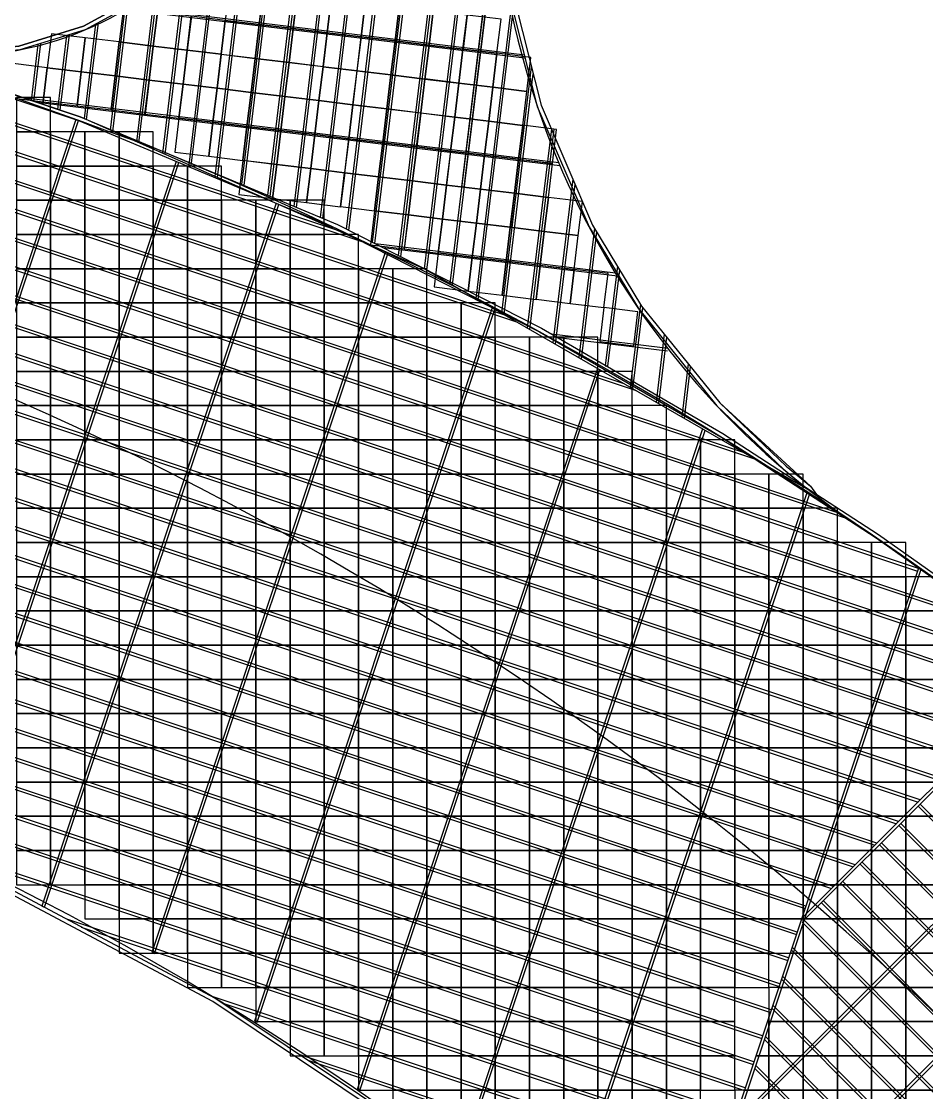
# Model space of a CAD drawing. Extents: x -31693 to 409283, y -98233 to 151957.
# Drawn here: x 110118 to 123349, y 96178 to 111829 of the extents above; entities that cross this region are included whole.
import ezdxf

# ---------------------------------------------------------------- set-up
doc = ezdxf.new("R2010")
doc.units = 0
doc.header["$LTSCALE"] = 1000
doc.header["$MEASUREMENT"] = 0
for name, color, linetype in [('500浮箱', 162, 'Continuous'), ('A-G-VISIBLE', 9, 'Continuous'), ('主龙骨', 4, 'Continuous'), ('边梁（14a槽钢', 3, 'Continuous'), ('龙骨', 10, 'Continuous')]:
    doc.layers.add(name, color=color, linetype=linetype)

# ---------------------------------------------------------------- blocks, each defined once
blk = doc.blocks.new('dasd')
at = {"layer": 'A-G-VISIBLE', "linetype": 'Continuous'}
for centre, radius, start, end in [((-132837.189, 42011.825), 160.06, 69.75334, 87.66536), ((-132764.885, 42166.47), 12, 173.0911, 236.0253), ((-132784.804, 42168.351), 5, 251.4958, 353.0911), ((-132803.822, 42108.688), 57.677, 29.84645, 67.5516), ((-132803.304, 42112.783), 43.061, 27.6831, 69.1971)]:
    blk.add_arc(centre, radius, start, end, dxfattribs=at)
blk = doc.blocks.new('adasd')
at = {"layer": '500浮箱'}
blk.add_lwpolyline([(110598, 114789), (111098, 114789), (111098, 115289), (110598, 115289)], close=True, dxfattribs=at)

msp = doc.modelspace()

# ---------------------------------------------------------------- linework, layer by layer
at = {"layer": '500浮箱', "elevation": 2850}
for points in [[(110045, 110216), (110545, 110216), (110545, 110716), (110045, 110716)], [(110045, 109716), (110545, 109716), (110545, 110216), (110045, 110216)], [(110545, 109716), (111045, 109716), (111045, 110216), (110545, 110216)], [(111045, 109716), (111545, 109716), (111545, 110216), (111045, 110216)], [(111545, 109716), (112045, 109716), (112045, 110216), (111545, 110216)], [(110045, 109216), (110545, 109216), (110545, 109716), (110045, 109716)], [(110545, 109216), (111045, 109216), (111045, 109716), (110545, 109716)], [(111045, 109216), (111545, 109216), (111545, 109716), (111045, 109716)], [(111545, 109216), (112045, 109216), (112045, 109716), (111545, 109716)], [(112045, 109216), (112545, 109216), (112545, 109716), (112045, 109716)], [(112545, 109216), (113045, 109216), (113045, 109716), (112545, 109716)], [(110045, 108716), (110545, 108716), (110545, 109216), (110045, 109216)], [(110545, 108716), (111045, 108716), (111045, 109216), (110545, 109216)], [(111045, 108716), (111545, 108716), (111545, 109216), (111045, 109216)], [(111545, 108716), (112045, 108716), (112045, 109216), (111545, 109216)], [(112045, 108716), (112545, 108716), (112545, 109216), (112045, 109216)], [(112545, 108716), (113045, 108716), (113045, 109216), (112545, 109216)], [(113045, 108716), (113545, 108716), (113545, 109216), (113045, 109216)], [(113545, 108716), (114045, 108716), (114045, 109216), (113545, 109216)], [(114045, 108716), (114545, 108716), (114545, 109216), (114045, 109216)], [(110045, 108216), (110545, 108216), (110545, 108716), (110045, 108716)], [(110545, 108216), (111045, 108216), (111045, 108716), (110545, 108716)], [(111045, 108216), (111545, 108216), (111545, 108716), (111045, 108716)], [(111545, 108216), (112045, 108216), (112045, 108716), (111545, 108716)], [(112045, 108216), (112545, 108216), (112545, 108716), (112045, 108716)], [(112545, 108216), (113045, 108216), (113045, 108716), (112545, 108716)], [(113045, 108216), (113545, 108216), (113545, 108716), (113045, 108716)], [(113545, 108216), (114045, 108216), (114045, 108716), (113545, 108716)], [(114045, 108216), (114545, 108216), (114545, 108716), (114045, 108716)], [(114545, 108216), (115045, 108216), (115045, 108716), (114545, 108716)], [(110045, 107716), (110545, 107716), (110545, 108216), (110045, 108216)], [(110545, 107716), (111045, 107716), (111045, 108216), (110545, 108216)], [(111045, 107716), (111545, 107716), (111545, 108216), (111045, 108216)], [(111545, 107716), (112045, 107716), (112045, 108216), (111545, 108216)], [(112045, 107716), (112545, 107716), (112545, 108216), (112045, 108216)], [(112545, 107716), (113045, 107716), (113045, 108216), (112545, 108216)], [(113045, 107716), (113545, 107716), (113545, 108216), (113045, 108216)], [(113545, 107716), (114045, 107716), (114045, 108216), (113545, 108216)], [(114045, 107716), (114545, 107716), (114545, 108216), (114045, 108216)], [(114545, 107716), (115045, 107716), (115045, 108216), (114545, 108216)], [(115045, 107716), (115545, 107716), (115545, 108216), (115045, 108216)], [(115545, 107716), (116045, 107716), (116045, 108216), (115545, 108216)], [(110045, 107216), (110545, 107216), (110545, 107716), (110045, 107716)], [(110545, 107216), (111045, 107216), (111045, 107716), (110545, 107716)], [(111045, 107216), (111545, 107216), (111545, 107716), (111045, 107716)], [(111545, 107216), (112045, 107216), (112045, 107716), (111545, 107716)], [(112045, 107216), (112545, 107216), (112545, 107716), (112045, 107716)], [(112545, 107216), (113045, 107216), (113045, 107716), (112545, 107716)], [(113045, 107216), (113545, 107216), (113545, 107716), (113045, 107716)], [(113545, 107216), (114045, 107216), (114045, 107716), (113545, 107716)], [(114045, 107216), (114545, 107216), (114545, 107716), (114045, 107716)], [(114545, 107216), (115045, 107216), (115045, 107716), (114545, 107716)], [(115045, 107216), (115545, 107216), (115545, 107716), (115045, 107716)], [(115545, 107216), (116045, 107216), (116045, 107716), (115545, 107716)], [(116045, 107216), (116545, 107216), (116545, 107716), (116045, 107716)], [(116545, 107216), (117045, 107216), (117045, 107716), (116545, 107716)], [(110045, 106716), (110545, 106716), (110545, 107216), (110045, 107216)], [(110545, 106716), (111045, 106716), (111045, 107216), (110545, 107216)], [(111045, 106716), (111545, 106716), (111545, 107216), (111045, 107216)], [(111545, 106716), (112045, 106716), (112045, 107216), (111545, 107216)], [(112045, 106716), (112545, 106716), (112545, 107216), (112045, 107216)], [(112545, 106716), (113045, 106716), (113045, 107216), (112545, 107216)], [(113045, 106716), (113545, 106716), (113545, 107216), (113045, 107216)], [(113545, 106716), (114045, 106716), (114045, 107216), (113545, 107216)], [(114045, 106716), (114545, 106716), (114545, 107216), (114045, 107216)], [(114545, 106716), (115045, 106716), (115045, 107216), (114545, 107216)], [(115045, 106716), (115545, 106716), (115545, 107216), (115045, 107216)], [(115545, 106716), (116045, 106716), (116045, 107216), (115545, 107216)], [(116045, 106716), (116545, 106716), (116545, 107216), (116045, 107216)], [(116545, 106716), (117045, 106716), (117045, 107216), (116545, 107216)], [(117045, 106716), (117545, 106716), (117545, 107216), (117045, 107216)], [(117545, 106716), (118045, 106716), (118045, 107216), (117545, 107216)], [(118045, 106716), (118545, 106716), (118545, 107216), (118045, 107216)], [(110045, 106216), (110545, 106216), (110545, 106716), (110045, 106716)], [(110545, 106216), (111045, 106216), (111045, 106716), (110545, 106716)], [(111045, 106216), (111545, 106216), (111545, 106716), (111045, 106716)], [(111545, 106216), (112045, 106216), (112045, 106716), (111545, 106716)], [(112045, 106216), (112545, 106216), (112545, 106716), (112045, 106716)], [(112545, 106216), (113045, 106216), (113045, 106716), (112545, 106716)], [(113045, 106216), (113545, 106216), (113545, 106716), (113045, 106716)], [(113545, 106216), (114045, 106216), (114045, 106716), (113545, 106716)], [(114045, 106216), (114545, 106216), (114545, 106716), (114045, 106716)], [(114545, 106216), (115045, 106216), (115045, 106716), (114545, 106716)], [(115045, 106216), (115545, 106216), (115545, 106716), (115045, 106716)], [(115545, 106216), (116045, 106216), (116045, 106716), (115545, 106716)], [(116045, 106216), (116545, 106216), (116545, 106716), (116045, 106716)], [(116545, 106216), (117045, 106216), (117045, 106716), (116545, 106716)], [(117045, 106216), (117545, 106216), (117545, 106716), (117045, 106716)], [(117545, 106216), (118045, 106216), (118045, 106716), (117545, 106716)], [(118045, 106216), (118545, 106216), (118545, 106716), (118045, 106716)], [(118545, 106216), (119045, 106216), (119045, 106716), (118545, 106716)], [(110045, 105716), (110545, 105716), (110545, 106216), (110045, 106216)], [(110545, 105716), (111045, 105716), (111045, 106216), (110545, 106216)], [(111045, 105716), (111545, 105716), (111545, 106216), (111045, 106216)], [(111545, 105716), (112045, 105716), (112045, 106216), (111545, 106216)], [(112045, 105716), (112545, 105716), (112545, 106216), (112045, 106216)], [(112545, 105716), (113045, 105716), (113045, 106216), (112545, 106216)], [(113045, 105716), (113545, 105716), (113545, 106216), (113045, 106216)], [(113545, 105716), (114045, 105716), (114045, 106216), (113545, 106216)], [(114045, 105716), (114545, 105716), (114545, 106216), (114045, 106216)], [(114545, 105716), (115045, 105716), (115045, 106216), (114545, 106216)], [(115045, 105716), (115545, 105716), (115545, 106216), (115045, 106216)], [(115545, 105716), (116045, 105716), (116045, 106216), (115545, 106216)], [(116045, 105716), (116545, 105716), (116545, 106216), (116045, 106216)], [(116545, 105716), (117045, 105716), (117045, 106216), (116545, 106216)], [(117045, 105716), (117545, 105716), (117545, 106216), (117045, 106216)], [(117545, 105716), (118045, 105716), (118045, 106216), (117545, 106216)], [(118045, 105716), (118545, 105716), (118545, 106216), (118045, 106216)], [(118545, 105716), (119045, 105716), (119045, 106216), (118545, 106216)], [(119045, 105716), (119545, 105716), (119545, 106216), (119045, 106216)], [(110045, 105216), (110545, 105216), (110545, 105716), (110045, 105716)], [(110545, 105216), (111045, 105216), (111045, 105716), (110545, 105716)], [(111045, 105216), (111545, 105216), (111545, 105716), (111045, 105716)], [(111545, 105216), (112045, 105216), (112045, 105716), (111545, 105716)], [(112045, 105216), (112545, 105216), (112545, 105716), (112045, 105716)], [(112545, 105216), (113045, 105216), (113045, 105716), (112545, 105716)], [(113045, 105216), (113545, 105216), (113545, 105716), (113045, 105716)], [(113545, 105216), (114045, 105216), (114045, 105716), (113545, 105716)], [(114045, 105216), (114545, 105216), (114545, 105716), (114045, 105716)], [(114545, 105216), (115045, 105216), (115045, 105716), (114545, 105716)], [(115045, 105216), (115545, 105216), (115545, 105716), (115045, 105716)], [(115545, 105216), (116045, 105216), (116045, 105716), (115545, 105716)], [(116045, 105216), (116545, 105216), (116545, 105716), (116045, 105716)], [(116545, 105216), (117045, 105216), (117045, 105716), (116545, 105716)], [(117045, 105216), (117545, 105216), (117545, 105716), (117045, 105716)], [(117545, 105216), (118045, 105216), (118045, 105716), (117545, 105716)], [(118045, 105216), (118545, 105216), (118545, 105716), (118045, 105716)], [(118545, 105216), (119045, 105216), (119045, 105716), (118545, 105716)], [(119045, 105216), (119545, 105216), (119545, 105716), (119045, 105716)], [(119545, 105216), (120045, 105216), (120045, 105716), (119545, 105716)], [(120045, 105216), (120545, 105216), (120545, 105716), (120045, 105716)], [(110045, 104716), (110545, 104716), (110545, 105216), (110045, 105216)], [(110545, 104716), (111045, 104716), (111045, 105216), (110545, 105216)], [(111045, 104716), (111545, 104716), (111545, 105216), (111045, 105216)], [(111545, 104716), (112045, 104716), (112045, 105216), (111545, 105216)], [(112045, 104716), (112545, 104716), (112545, 105216), (112045, 105216)], [(112545, 104716), (113045, 104716), (113045, 105216), (112545, 105216)], [(113045, 104716), (113545, 104716), (113545, 105216), (113045, 105216)], [(113545, 104716), (114045, 104716), (114045, 105216), (113545, 105216)], [(114045, 104716), (114545, 104716), (114545, 105216), (114045, 105216)], [(114545, 104716), (115045, 104716), (115045, 105216), (114545, 105216)], [(115045, 104716), (115545, 104716), (115545, 105216), (115045, 105216)], [(115545, 104716), (116045, 104716), (116045, 105216), (115545, 105216)], [(116045, 104716), (116545, 104716), (116545, 105216), (116045, 105216)], [(116545, 104716), (117045, 104716), (117045, 105216), (116545, 105216)], [(117045, 104716), (117545, 104716), (117545, 105216), (117045, 105216)], [(117545, 104716), (118045, 104716), (118045, 105216), (117545, 105216)], [(118045, 104716), (118545, 104716), (118545, 105216), (118045, 105216)], [(118545, 104716), (119045, 104716), (119045, 105216), (118545, 105216)], [(119045, 104716), (119545, 104716), (119545, 105216), (119045, 105216)], [(119545, 104716), (120045, 104716), (120045, 105216), (119545, 105216)], [(120045, 104716), (120545, 104716), (120545, 105216), (120045, 105216)], [(120545, 104716), (121045, 104716), (121045, 105216), (120545, 105216)], [(121045, 104716), (121545, 104716), (121545, 105216), (121045, 105216)], [(110045, 104216), (110545, 104216), (110545, 104716), (110045, 104716)], [(110545, 104216), (111045, 104216), (111045, 104716), (110545, 104716)], [(111045, 104216), (111545, 104216), (111545, 104716), (111045, 104716)], [(111545, 104216), (112045, 104216), (112045, 104716), (111545, 104716)], [(112045, 104216), (112545, 104216), (112545, 104716), (112045, 104716)], [(112545, 104216), (113045, 104216), (113045, 104716), (112545, 104716)], [(113045, 104216), (113545, 104216), (113545, 104716), (113045, 104716)], [(113545, 104216), (114045, 104216), (114045, 104716), (113545, 104716)], [(114045, 104216), (114545, 104216), (114545, 104716), (114045, 104716)], [(114545, 104216), (115045, 104216), (115045, 104716), (114545, 104716)], [(115045, 104216), (115545, 104216), (115545, 104716), (115045, 104716)], [(115545, 104216), (116045, 104216), (116045, 104716), (115545, 104716)], [(116045, 104216), (116545, 104216), (116545, 104716), (116045, 104716)], [(116545, 104216), (117045, 104216), (117045, 104716), (116545, 104716)], [(117045, 104216), (117545, 104216), (117545, 104716), (117045, 104716)], [(117545, 104216), (118045, 104216), (118045, 104716), (117545, 104716)], [(118045, 104216), (118545, 104216), (118545, 104716), (118045, 104716)], [(118545, 104216), (119045, 104216), (119045, 104716), (118545, 104716)], [(119045, 104216), (119545, 104216), (119545, 104716), (119045, 104716)], [(119545, 104216), (120045, 104216), (120045, 104716), (119545, 104716)], [(120045, 104216), (120545, 104216), (120545, 104716), (120045, 104716)], [(120545, 104216), (121045, 104216), (121045, 104716), (120545, 104716)], [(121045, 104216), (121545, 104216), (121545, 104716), (121045, 104716)], [(121545, 104216), (122045, 104216), (122045, 104716), (121545, 104716)], [(110045, 103716), (110545, 103716), (110545, 104216), (110045, 104216)], [(110545, 103716), (111045, 103716), (111045, 104216), (110545, 104216)], [(111045, 103716), (111545, 103716), (111545, 104216), (111045, 104216)], [(111545, 103716), (112045, 103716), (112045, 104216), (111545, 104216)], [(112045, 103716), (112545, 103716), (112545, 104216), (112045, 104216)], [(112545, 103716), (113045, 103716), (113045, 104216), (112545, 104216)], [(113045, 103716), (113545, 103716), (113545, 104216), (113045, 104216)], [(113545, 103716), (114045, 103716), (114045, 104216), (113545, 104216)], [(114045, 103716), (114545, 103716), (114545, 104216), (114045, 104216)], [(114545, 103716), (115045, 103716), (115045, 104216), (114545, 104216)], [(115045, 103716), (115545, 103716), (115545, 104216), (115045, 104216)], [(115545, 103716), (116045, 103716), (116045, 104216), (115545, 104216)], [(116045, 103716), (116545, 103716), (116545, 104216), (116045, 104216)], [(116545, 103716), (117045, 103716), (117045, 104216), (116545, 104216)], [(117045, 103716), (117545, 103716), (117545, 104216), (117045, 104216)], [(117545, 103716), (118045, 103716), (118045, 104216), (117545, 104216)], [(118045, 103716), (118545, 103716), (118545, 104216), (118045, 104216)], [(118545, 103716), (119045, 103716), (119045, 104216), (118545, 104216)], [(119045, 103716), (119545, 103716), (119545, 104216), (119045, 104216)], [(119545, 103716), (120045, 103716), (120045, 104216), (119545, 104216)], [(120045, 103716), (120545, 103716), (120545, 104216), (120045, 104216)], [(120545, 103716), (121045, 103716), (121045, 104216), (120545, 104216)], [(121045, 103716), (121545, 103716), (121545, 104216), (121045, 104216)], [(121545, 103716), (122045, 103716), (122045, 104216), (121545, 104216)], [(122045, 103716), (122545, 103716), (122545, 104216), (122045, 104216)], [(122545, 103716), (123045, 103716), (123045, 104216), (122545, 104216)], [(110045, 103216), (110545, 103216), (110545, 103716), (110045, 103716)], [(110545, 103216), (111045, 103216), (111045, 103716), (110545, 103716)], [(111045, 103216), (111545, 103216), (111545, 103716), (111045, 103716)], [(111545, 103216), (112045, 103216), (112045, 103716), (111545, 103716)], [(112045, 103216), (112545, 103216), (112545, 103716), (112045, 103716)], [(112545, 103216), (113045, 103216), (113045, 103716), (112545, 103716)], [(113045, 103216), (113545, 103216), (113545, 103716), (113045, 103716)], [(113545, 103216), (114045, 103216), (114045, 103716), (113545, 103716)], [(114045, 103216), (114545, 103216), (114545, 103716), (114045, 103716)], [(114545, 103216), (115045, 103216), (115045, 103716), (114545, 103716)], [(115045, 103216), (115545, 103216), (115545, 103716), (115045, 103716)], [(115545, 103216), (116045, 103216), (116045, 103716), (115545, 103716)], [(116045, 103216), (116545, 103216), (116545, 103716), (116045, 103716)], [(116545, 103216), (117045, 103216), (117045, 103716), (116545, 103716)], [(117045, 103216), (117545, 103216), (117545, 103716), (117045, 103716)], [(117545, 103216), (118045, 103216), (118045, 103716), (117545, 103716)], [(118045, 103216), (118545, 103216), (118545, 103716), (118045, 103716)], [(118545, 103216), (119045, 103216), (119045, 103716), (118545, 103716)], [(119045, 103216), (119545, 103216), (119545, 103716), (119045, 103716)], [(119545, 103216), (120045, 103216), (120045, 103716), (119545, 103716)], [(120045, 103216), (120545, 103216), (120545, 103716), (120045, 103716)], [(120545, 103216), (121045, 103216), (121045, 103716), (120545, 103716)], [(121045, 103216), (121545, 103216), (121545, 103716), (121045, 103716)], [(121545, 103216), (122045, 103216), (122045, 103716), (121545, 103716)], [(122045, 103216), (122545, 103216), (122545, 103716), (122045, 103716)], [(122545, 103216), (123045, 103216), (123045, 103716), (122545, 103716)], [(123045, 103216), (123545, 103216), (123545, 103716), (123045, 103716)], [(110045, 102716), (110545, 102716), (110545, 103216), (110045, 103216)], [(110545, 102716), (111045, 102716), (111045, 103216), (110545, 103216)], [(111045, 102716), (111545, 102716), (111545, 103216), (111045, 103216)], [(111545, 102716), (112045, 102716), (112045, 103216), (111545, 103216)], [(112045, 102716), (112545, 102716), (112545, 103216), (112045, 103216)], [(112545, 102716), (113045, 102716), (113045, 103216), (112545, 103216)], [(113045, 102716), (113545, 102716), (113545, 103216), (113045, 103216)], [(113545, 102716), (114045, 102716), (114045, 103216), (113545, 103216)], [(114045, 102716), (114545, 102716), (114545, 103216), (114045, 103216)], [(114545, 102716), (115045, 102716), (115045, 103216), (114545, 103216)], [(115045, 102716), (115545, 102716), (115545, 103216), (115045, 103216)], [(115545, 102716), (116045, 102716), (116045, 103216), (115545, 103216)], [(116045, 102716), (116545, 102716), (116545, 103216), (116045, 103216)], [(116545, 102716), (117045, 102716), (117045, 103216), (116545, 103216)], [(117045, 102716), (117545, 102716), (117545, 103216), (117045, 103216)], [(117545, 102716), (118045, 102716), (118045, 103216), (117545, 103216)], [(118045, 102716), (118545, 102716), (118545, 103216), (118045, 103216)], [(118545, 102716), (119045, 102716), (119045, 103216), (118545, 103216)], [(119045, 102716), (119545, 102716), (119545, 103216), (119045, 103216)], [(119545, 102716), (120045, 102716), (120045, 103216), (119545, 103216)], [(120045, 102716), (120545, 102716), (120545, 103216), (120045, 103216)], [(120545, 102716), (121045, 102716), (121045, 103216), (120545, 103216)], [(121045, 102716), (121545, 102716), (121545, 103216), (121045, 103216)], [(121545, 102716), (122045, 102716), (122045, 103216), (121545, 103216)], [(122045, 102716), (122545, 102716), (122545, 103216), (122045, 103216)], [(122545, 102716), (123045, 102716), (123045, 103216), (122545, 103216)], [(123045, 102716), (123545, 102716), (123545, 103216), (123045, 103216)], [(110045, 102216), (110545, 102216), (110545, 102716), (110045, 102716)], [(110545, 102216), (111045, 102216), (111045, 102716), (110545, 102716)], [(111045, 102216), (111545, 102216), (111545, 102716), (111045, 102716)], [(111545, 102216), (112045, 102216), (112045, 102716), (111545, 102716)], [(112045, 102216), (112545, 102216), (112545, 102716), (112045, 102716)], [(112545, 102216), (113045, 102216), (113045, 102716), (112545, 102716)], [(113045, 102216), (113545, 102216), (113545, 102716), (113045, 102716)], [(113545, 102216), (114045, 102216), (114045, 102716), (113545, 102716)], [(114045, 102216), (114545, 102216), (114545, 102716), (114045, 102716)], [(114545, 102216), (115045, 102216), (115045, 102716), (114545, 102716)], [(115045, 102216), (115545, 102216), (115545, 102716), (115045, 102716)], [(115545, 102216), (116045, 102216), (116045, 102716), (115545, 102716)], [(116045, 102216), (116545, 102216), (116545, 102716), (116045, 102716)], [(116545, 102216), (117045, 102216), (117045, 102716), (116545, 102716)], [(117045, 102216), (117545, 102216), (117545, 102716), (117045, 102716)], [(117545, 102216), (118045, 102216), (118045, 102716), (117545, 102716)], [(118045, 102216), (118545, 102216), (118545, 102716), (118045, 102716)], [(118545, 102216), (119045, 102216), (119045, 102716), (118545, 102716)], [(119045, 102216), (119545, 102216), (119545, 102716), (119045, 102716)], [(119545, 102216), (120045, 102216), (120045, 102716), (119545, 102716)], [(120045, 102216), (120545, 102216), (120545, 102716), (120045, 102716)], [(120545, 102216), (121045, 102216), (121045, 102716), (120545, 102716)], [(121045, 102216), (121545, 102216), (121545, 102716), (121045, 102716)], [(121545, 102216), (122045, 102216), (122045, 102716), (121545, 102716)], [(122045, 102216), (122545, 102216), (122545, 102716), (122045, 102716)], [(122545, 102216), (123045, 102216), (123045, 102716), (122545, 102716)], [(123045, 102216), (123545, 102216), (123545, 102716), (123045, 102716)], [(110045, 101716), (110545, 101716), (110545, 102216), (110045, 102216)], [(110545, 101716), (111045, 101716), (111045, 102216), (110545, 102216)], [(111045, 101716), (111545, 101716), (111545, 102216), (111045, 102216)], [(111545, 101716), (112045, 101716), (112045, 102216), (111545, 102216)], [(112045, 101716), (112545, 101716), (112545, 102216), (112045, 102216)], [(112545, 101716), (113045, 101716), (113045, 102216), (112545, 102216)], [(113045, 101716), (113545, 101716), (113545, 102216), (113045, 102216)], [(113545, 101716), (114045, 101716), (114045, 102216), (113545, 102216)], [(114045, 101716), (114545, 101716), (114545, 102216), (114045, 102216)], [(114545, 101716), (115045, 101716), (115045, 102216), (114545, 102216)], [(115045, 101716), (115545, 101716), (115545, 102216), (115045, 102216)], [(115545, 101716), (116045, 101716), (116045, 102216), (115545, 102216)], [(116045, 101716), (116545, 101716), (116545, 102216), (116045, 102216)], [(116545, 101716), (117045, 101716), (117045, 102216), (116545, 102216)], [(117045, 101716), (117545, 101716), (117545, 102216), (117045, 102216)], [(117545, 101716), (118045, 101716), (118045, 102216), (117545, 102216)], [(118045, 101716), (118545, 101716), (118545, 102216), (118045, 102216)], [(118545, 101716), (119045, 101716), (119045, 102216), (118545, 102216)], [(119045, 101716), (119545, 101716), (119545, 102216), (119045, 102216)], [(119545, 101716), (120045, 101716), (120045, 102216), (119545, 102216)], [(120045, 101716), (120545, 101716), (120545, 102216), (120045, 102216)], [(120545, 101716), (121045, 101716), (121045, 102216), (120545, 102216)], [(121045, 101716), (121545, 101716), (121545, 102216), (121045, 102216)], [(121545, 101716), (122045, 101716), (122045, 102216), (121545, 102216)], [(122045, 101716), (122545, 101716), (122545, 102216), (122045, 102216)], [(122545, 101716), (123045, 101716), (123045, 102216), (122545, 102216)], [(123045, 101716), (123545, 101716), (123545, 102216), (123045, 102216)], [(110045, 101216), (110545, 101216), (110545, 101716), (110045, 101716)], [(110545, 101216), (111045, 101216), (111045, 101716), (110545, 101716)], [(111045, 101216), (111545, 101216), (111545, 101716), (111045, 101716)], [(111545, 101216), (112045, 101216), (112045, 101716), (111545, 101716)], [(112045, 101216), (112545, 101216), (112545, 101716), (112045, 101716)], [(112545, 101216), (113045, 101216), (113045, 101716), (112545, 101716)], [(113045, 101216), (113545, 101216), (113545, 101716), (113045, 101716)], [(113545, 101216), (114045, 101216), (114045, 101716), (113545, 101716)], [(114045, 101216), (114545, 101216), (114545, 101716), (114045, 101716)], [(114545, 101216), (115045, 101216), (115045, 101716), (114545, 101716)], [(115045, 101216), (115545, 101216), (115545, 101716), (115045, 101716)], [(115545, 101216), (116045, 101216), (116045, 101716), (115545, 101716)], [(116045, 101216), (116545, 101216), (116545, 101716), (116045, 101716)], [(116545, 101216), (117045, 101216), (117045, 101716), (116545, 101716)], [(117045, 101216), (117545, 101216), (117545, 101716), (117045, 101716)], [(117545, 101216), (118045, 101216), (118045, 101716), (117545, 101716)], [(118045, 101216), (118545, 101216), (118545, 101716), (118045, 101716)], [(118545, 101216), (119045, 101216), (119045, 101716), (118545, 101716)], [(119045, 101216), (119545, 101216), (119545, 101716), (119045, 101716)], [(119545, 101216), (120045, 101216), (120045, 101716), (119545, 101716)], [(120045, 101216), (120545, 101216), (120545, 101716), (120045, 101716)], [(120545, 101216), (121045, 101216), (121045, 101716), (120545, 101716)], [(121045, 101216), (121545, 101216), (121545, 101716), (121045, 101716)], [(121545, 101216), (122045, 101216), (122045, 101716), (121545, 101716)], [(122045, 101216), (122545, 101216), (122545, 101716), (122045, 101716)], [(122545, 101216), (123045, 101216), (123045, 101716), (122545, 101716)], [(123045, 101216), (123545, 101216), (123545, 101716), (123045, 101716)], [(110045, 100716), (110545, 100716), (110545, 101216), (110045, 101216)], [(110545, 100716), (111045, 100716), (111045, 101216), (110545, 101216)], [(111045, 100716), (111545, 100716), (111545, 101216), (111045, 101216)], [(111545, 100716), (112045, 100716), (112045, 101216), (111545, 101216)], [(112045, 100716), (112545, 100716), (112545, 101216), (112045, 101216)], [(112545, 100716), (113045, 100716), (113045, 101216), (112545, 101216)], [(113045, 100716), (113545, 100716), (113545, 101216), (113045, 101216)], [(113545, 100716), (114045, 100716), (114045, 101216), (113545, 101216)], [(114045, 100716), (114545, 100716), (114545, 101216), (114045, 101216)], [(114545, 100716), (115045, 100716), (115045, 101216), (114545, 101216)], [(115045, 100716), (115545, 100716), (115545, 101216), (115045, 101216)], [(115545, 100716), (116045, 100716), (116045, 101216), (115545, 101216)], [(116045, 100716), (116545, 100716), (116545, 101216), (116045, 101216)], [(116545, 100716), (117045, 100716), (117045, 101216), (116545, 101216)], [(117045, 100716), (117545, 100716), (117545, 101216), (117045, 101216)], [(117545, 100716), (118045, 100716), (118045, 101216), (117545, 101216)], [(118045, 100716), (118545, 100716), (118545, 101216), (118045, 101216)], [(118545, 100716), (119045, 100716), (119045, 101216), (118545, 101216)], [(119045, 100716), (119545, 100716), (119545, 101216), (119045, 101216)], [(119545, 100716), (120045, 100716), (120045, 101216), (119545, 101216)], [(120045, 100716), (120545, 100716), (120545, 101216), (120045, 101216)], [(120545, 100716), (121045, 100716), (121045, 101216), (120545, 101216)], [(121045, 100716), (121545, 100716), (121545, 101216), (121045, 101216)], [(121545, 100716), (122045, 100716), (122045, 101216), (121545, 101216)], [(122045, 100716), (122545, 100716), (122545, 101216), (122045, 101216)], [(122545, 100716), (123045, 100716), (123045, 101216), (122545, 101216)], [(123045, 100716), (123545, 100716), (123545, 101216), (123045, 101216)], [(110045, 100216), (110545, 100216), (110545, 100716), (110045, 100716)], [(110545, 100216), (111045, 100216), (111045, 100716), (110545, 100716)], [(111045, 100216), (111545, 100216), (111545, 100716), (111045, 100716)], [(111545, 100216), (112045, 100216), (112045, 100716), (111545, 100716)], [(112045, 100216), (112545, 100216), (112545, 100716), (112045, 100716)], [(112545, 100216), (113045, 100216), (113045, 100716), (112545, 100716)], [(113045, 100216), (113545, 100216), (113545, 100716), (113045, 100716)], [(113545, 100216), (114045, 100216), (114045, 100716), (113545, 100716)], [(114045, 100216), (114545, 100216), (114545, 100716), (114045, 100716)], [(114545, 100216), (115045, 100216), (115045, 100716), (114545, 100716)], [(115045, 100216), (115545, 100216), (115545, 100716), (115045, 100716)], [(115545, 100216), (116045, 100216), (116045, 100716), (115545, 100716)], [(116045, 100216), (116545, 100216), (116545, 100716), (116045, 100716)], [(116545, 100216), (117045, 100216), (117045, 100716), (116545, 100716)], [(117045, 100216), (117545, 100216), (117545, 100716), (117045, 100716)], [(117545, 100216), (118045, 100216), (118045, 100716), (117545, 100716)], [(118045, 100216), (118545, 100216), (118545, 100716), (118045, 100716)], [(118545, 100216), (119045, 100216), (119045, 100716), (118545, 100716)], [(119045, 100216), (119545, 100216), (119545, 100716), (119045, 100716)], [(119545, 100216), (120045, 100216), (120045, 100716), (119545, 100716)], [(120045, 100216), (120545, 100216), (120545, 100716), (120045, 100716)], [(120545, 100216), (121045, 100216), (121045, 100716), (120545, 100716)], [(121045, 100216), (121545, 100216), (121545, 100716), (121045, 100716)], [(121545, 100216), (122045, 100216), (122045, 100716), (121545, 100716)], [(122045, 100216), (122545, 100216), (122545, 100716), (122045, 100716)], [(122545, 100216), (123045, 100216), (123045, 100716), (122545, 100716)], [(123045, 100216), (123545, 100216), (123545, 100716), (123045, 100716)], [(110045, 99716), (110545, 99716), (110545, 100216), (110045, 100216)], [(110545, 99716), (111045, 99716), (111045, 100216), (110545, 100216)], [(111045, 99716), (111545, 99716), (111545, 100216), (111045, 100216)], [(111545, 99716), (112045, 99716), (112045, 100216), (111545, 100216)], [(112045, 99716), (112545, 99716), (112545, 100216), (112045, 100216)], [(112545, 99716), (113045, 99716), (113045, 100216), (112545, 100216)], [(113045, 99716), (113545, 99716), (113545, 100216), (113045, 100216)], [(113545, 99716), (114045, 99716), (114045, 100216), (113545, 100216)], [(114045, 99716), (114545, 99716), (114545, 100216), (114045, 100216)], [(114545, 99716), (115045, 99716), (115045, 100216), (114545, 100216)], [(115045, 99716), (115545, 99716), (115545, 100216), (115045, 100216)], [(115545, 99716), (116045, 99716), (116045, 100216), (115545, 100216)], [(116045, 99716), (116545, 99716), (116545, 100216), (116045, 100216)], [(116545, 99716), (117045, 99716), (117045, 100216), (116545, 100216)], [(117045, 99716), (117545, 99716), (117545, 100216), (117045, 100216)], [(117545, 99716), (118045, 99716), (118045, 100216), (117545, 100216)], [(118045, 99716), (118545, 99716), (118545, 100216), (118045, 100216)], [(118545, 99716), (119045, 99716), (119045, 100216), (118545, 100216)], [(119045, 99716), (119545, 99716), (119545, 100216), (119045, 100216)], [(119545, 99716), (120045, 99716), (120045, 100216), (119545, 100216)], [(120045, 99716), (120545, 99716), (120545, 100216), (120045, 100216)], [(120545, 99716), (121045, 99716), (121045, 100216), (120545, 100216)], [(121045, 99716), (121545, 99716), (121545, 100216), (121045, 100216)], [(121545, 99716), (122045, 99716), (122045, 100216), (121545, 100216)], [(122045, 99716), (122545, 99716), (122545, 100216), (122045, 100216)], [(122545, 99716), (123045, 99716), (123045, 100216), (122545, 100216)], [(123045, 99716), (123545, 99716), (123545, 100216), (123045, 100216)], [(110045, 99216), (110545, 99216), (110545, 99716), (110045, 99716)], [(110545, 99216), (111045, 99216), (111045, 99716), (110545, 99716)], [(111045, 99216), (111545, 99216), (111545, 99716), (111045, 99716)], [(111545, 99216), (112045, 99216), (112045, 99716), (111545, 99716)], [(112045, 99216), (112545, 99216), (112545, 99716), (112045, 99716)], [(112545, 99216), (113045, 99216), (113045, 99716), (112545, 99716)], [(113045, 99216), (113545, 99216), (113545, 99716), (113045, 99716)], [(113545, 99216), (114045, 99216), (114045, 99716), (113545, 99716)], [(114045, 99216), (114545, 99216), (114545, 99716), (114045, 99716)], [(114545, 99216), (115045, 99216), (115045, 99716), (114545, 99716)], [(115045, 99216), (115545, 99216), (115545, 99716), (115045, 99716)], [(115545, 99216), (116045, 99216), (116045, 99716), (115545, 99716)], [(116045, 99216), (116545, 99216), (116545, 99716), (116045, 99716)], [(116545, 99216), (117045, 99216), (117045, 99716), (116545, 99716)], [(117045, 99216), (117545, 99216), (117545, 99716), (117045, 99716)], [(117545, 99216), (118045, 99216), (118045, 99716), (117545, 99716)], [(118045, 99216), (118545, 99216), (118545, 99716), (118045, 99716)], [(118545, 99216), (119045, 99216), (119045, 99716), (118545, 99716)], [(119045, 99216), (119545, 99216), (119545, 99716), (119045, 99716)], [(119545, 99216), (120045, 99216), (120045, 99716), (119545, 99716)], [(120045, 99216), (120545, 99216), (120545, 99716), (120045, 99716)], [(120545, 99216), (121045, 99216), (121045, 99716), (120545, 99716)], [(121045, 99216), (121545, 99216), (121545, 99716), (121045, 99716)], [(121545, 99216), (122045, 99216), (122045, 99716), (121545, 99716)], [(122045, 99216), (122545, 99216), (122545, 99716), (122045, 99716)], [(122545, 99216), (123045, 99216), (123045, 99716), (122545, 99716)], [(123045, 99216), (123545, 99216), (123545, 99716), (123045, 99716)], [(111045, 98716), (111545, 98716), (111545, 99216), (111045, 99216)], [(111545, 98716), (112045, 98716), (112045, 99216), (111545, 99216)], [(112045, 98716), (112545, 98716), (112545, 99216), (112045, 99216)], [(112545, 98716), (113045, 98716), (113045, 99216), (112545, 99216)], [(113045, 98716), (113545, 98716), (113545, 99216), (113045, 99216)], [(113545, 98716), (114045, 98716), (114045, 99216), (113545, 99216)], [(114045, 98716), (114545, 98716), (114545, 99216), (114045, 99216)], [(114545, 98716), (115045, 98716), (115045, 99216), (114545, 99216)], [(115045, 98716), (115545, 98716), (115545, 99216), (115045, 99216)], [(115545, 98716), (116045, 98716), (116045, 99216), (115545, 99216)], [(116045, 98716), (116545, 98716), (116545, 99216), (116045, 99216)], [(116545, 98716), (117045, 98716), (117045, 99216), (116545, 99216)], [(117045, 98716), (117545, 98716), (117545, 99216), (117045, 99216)], [(117545, 98716), (118045, 98716), (118045, 99216), (117545, 99216)], [(118045, 98716), (118545, 98716), (118545, 99216), (118045, 99216)], [(118545, 98716), (119045, 98716), (119045, 99216), (118545, 99216)], [(119045, 98716), (119545, 98716), (119545, 99216), (119045, 99216)], [(119545, 98716), (120045, 98716), (120045, 99216), (119545, 99216)], [(120045, 98716), (120545, 98716), (120545, 99216), (120045, 99216)], [(120545, 98716), (121045, 98716), (121045, 99216), (120545, 99216)], [(121045, 98716), (121545, 98716), (121545, 99216), (121045, 99216)], [(121545, 98716), (122045, 98716), (122045, 99216), (121545, 99216)], [(122045, 98716), (122545, 98716), (122545, 99216), (122045, 99216)], [(122545, 98716), (123045, 98716), (123045, 99216), (122545, 99216)], [(123045, 98716), (123545, 98716), (123545, 99216), (123045, 99216)], [(111545, 98216), (112045, 98216), (112045, 98716), (111545, 98716)], [(112045, 98216), (112545, 98216), (112545, 98716), (112045, 98716)], [(112545, 98216), (113045, 98216), (113045, 98716), (112545, 98716)], [(113045, 98216), (113545, 98216), (113545, 98716), (113045, 98716)], [(113545, 98216), (114045, 98216), (114045, 98716), (113545, 98716)], [(114045, 98216), (114545, 98216), (114545, 98716), (114045, 98716)], [(114545, 98216), (115045, 98216), (115045, 98716), (114545, 98716)], [(115045, 98216), (115545, 98216), (115545, 98716), (115045, 98716)], [(115545, 98216), (116045, 98216), (116045, 98716), (115545, 98716)], [(116045, 98216), (116545, 98216), (116545, 98716), (116045, 98716)], [(116545, 98216), (117045, 98216), (117045, 98716), (116545, 98716)], [(117045, 98216), (117545, 98216), (117545, 98716), (117045, 98716)], [(117545, 98216), (118045, 98216), (118045, 98716), (117545, 98716)], [(118045, 98216), (118545, 98216), (118545, 98716), (118045, 98716)], [(118545, 98216), (119045, 98216), (119045, 98716), (118545, 98716)], [(119045, 98216), (119545, 98216), (119545, 98716), (119045, 98716)], [(119545, 98216), (120045, 98216), (120045, 98716), (119545, 98716)], [(120045, 98216), (120545, 98216), (120545, 98716), (120045, 98716)], [(120545, 98216), (121045, 98216), (121045, 98716), (120545, 98716)], [(121045, 98216), (121545, 98216), (121545, 98716), (121045, 98716)], [(121545, 98216), (122045, 98216), (122045, 98716), (121545, 98716)], [(122045, 98216), (122545, 98216), (122545, 98716), (122045, 98716)], [(122545, 98216), (123045, 98216), (123045, 98716), (122545, 98716)], [(123045, 98216), (123545, 98216), (123545, 98716), (123045, 98716)], [(112545, 97716), (113045, 97716), (113045, 98216), (112545, 98216)], [(113045, 97716), (113545, 97716), (113545, 98216), (113045, 98216)], [(113545, 97716), (114045, 97716), (114045, 98216), (113545, 98216)], [(114045, 97716), (114545, 97716), (114545, 98216), (114045, 98216)], [(114545, 97716), (115045, 97716), (115045, 98216), (114545, 98216)], [(115045, 97716), (115545, 97716), (115545, 98216), (115045, 98216)], [(115545, 97716), (116045, 97716), (116045, 98216), (115545, 98216)], [(116045, 97716), (116545, 97716), (116545, 98216), (116045, 98216)], [(116545, 97716), (117045, 97716), (117045, 98216), (116545, 98216)], [(117045, 97716), (117545, 97716), (117545, 98216), (117045, 98216)], [(117545, 97716), (118045, 97716), (118045, 98216), (117545, 98216)], [(118045, 97716), (118545, 97716), (118545, 98216), (118045, 98216)], [(118545, 97716), (119045, 97716), (119045, 98216), (118545, 98216)], [(119045, 97716), (119545, 97716), (119545, 98216), (119045, 98216)], [(119545, 97716), (120045, 97716), (120045, 98216), (119545, 98216)], [(120045, 97716), (120545, 97716), (120545, 98216), (120045, 98216)], [(120545, 97716), (121045, 97716), (121045, 98216), (120545, 98216)], [(121545, 97716), (122045, 97716), (122045, 98216), (121545, 98216)], [(122045, 97716), (122545, 97716), (122545, 98216), (122045, 98216)], [(122545, 97716), (123045, 97716), (123045, 98216), (122545, 98216)], [(123045, 97716), (123545, 97716), (123545, 98216), (123045, 98216)], [(113545, 97216), (114045, 97216), (114045, 97716), (113545, 97716)], [(114045, 97216), (114545, 97216), (114545, 97716), (114045, 97716)], [(114545, 97216), (115045, 97216), (115045, 97716), (114545, 97716)], [(115045, 97216), (115545, 97216), (115545, 97716), (115045, 97716)], [(115545, 97216), (116045, 97216), (116045, 97716), (115545, 97716)], [(116045, 97216), (116545, 97216), (116545, 97716), (116045, 97716)], [(116545, 97216), (117045, 97216), (117045, 97716), (116545, 97716)], [(117045, 97216), (117545, 97216), (117545, 97716), (117045, 97716)], [(117545, 97216), (118045, 97216), (118045, 97716), (117545, 97716)], [(118045, 97216), (118545, 97216), (118545, 97716), (118045, 97716)], [(118545, 97216), (119045, 97216), (119045, 97716), (118545, 97716)], [(119045, 97216), (119545, 97216), (119545, 97716), (119045, 97716)], [(119545, 97216), (120045, 97216), (120045, 97716), (119545, 97716)], [(120045, 97216), (120545, 97216), (120545, 97716), (120045, 97716)], [(121045, 97216), (121545, 97216), (121545, 97716), (121045, 97716)], [(121545, 97216), (122045, 97216), (122045, 97716), (121545, 97716)], [(122045, 97216), (122545, 97216), (122545, 97716), (122045, 97716)], [(122545, 97216), (123045, 97216), (123045, 97716), (122545, 97716)], [(123045, 97216), (123545, 97216), (123545, 97716), (123045, 97716)], [(114045, 96716), (114545, 96716), (114545, 97216), (114045, 97216)], [(114545, 96716), (115045, 96716), (115045, 97216), (114545, 97216)], [(115045, 96716), (115545, 96716), (115545, 97216), (115045, 97216)], [(115545, 96716), (116045, 96716), (116045, 97216), (115545, 97216)], [(116045, 96716), (116545, 96716), (116545, 97216), (116045, 97216)], [(116545, 96716), (117045, 96716), (117045, 97216), (116545, 97216)], [(117045, 96716), (117545, 96716), (117545, 97216), (117045, 97216)], [(117545, 96716), (118045, 96716), (118045, 97216), (117545, 97216)], [(118045, 96716), (118545, 96716), (118545, 97216), (118045, 97216)], [(118545, 96716), (119045, 96716), (119045, 97216), (118545, 97216)], [(119045, 96716), (119545, 96716), (119545, 97216), (119045, 97216)], [(119545, 96716), (120045, 96716), (120045, 97216), (119545, 97216)], [(120045, 96716), (120545, 96716), (120545, 97216), (120045, 97216)], [(121045, 96716), (121545, 96716), (121545, 97216), (121045, 97216)], [(121545, 96716), (122045, 96716), (122045, 97216), (121545, 97216)], [(122045, 96716), (122545, 96716), (122545, 97216), (122045, 97216)], [(122545, 96716), (123045, 96716), (123045, 97216), (122545, 97216)], [(123045, 96716), (123545, 96716), (123545, 97216), (123045, 97216)], [(115045, 96216), (115545, 96216), (115545, 96716), (115045, 96716)], [(115545, 96216), (116045, 96216), (116045, 96716), (115545, 96716)], [(116045, 96216), (116545, 96216), (116545, 96716), (116045, 96716)], [(116545, 96216), (117045, 96216), (117045, 96716), (116545, 96716)], [(117045, 96216), (117545, 96216), (117545, 96716), (117045, 96716)], [(117545, 96216), (118045, 96216), (118045, 96716), (117545, 96716)], [(118045, 96216), (118545, 96216), (118545, 96716), (118045, 96716)], [(118545, 96216), (119045, 96216), (119045, 96716), (118545, 96716)], [(119045, 96216), (119545, 96216), (119545, 96716), (119045, 96716)], [(119545, 96216), (120045, 96216), (120045, 96716), (119545, 96716)], [(120045, 96216), (120545, 96216), (120545, 96716), (120045, 96716)], [(121045, 96216), (121545, 96216), (121545, 96716), (121045, 96716)], [(121545, 96216), (122045, 96216), (122045, 96716), (121545, 96716)], [(122045, 96216), (122545, 96216), (122545, 96716), (122045, 96716)], [(122545, 96216), (123045, 96216), (123045, 96716), (122545, 96716)], [(123045, 96216), (123545, 96216), (123545, 96716), (123045, 96716)], [(115545, 95716), (116045, 95716), (116045, 96216), (115545, 96216)], [(116045, 95716), (116545, 95716), (116545, 96216), (116045, 96216)], [(116545, 95716), (117045, 95716), (117045, 96216), (116545, 96216)], [(117045, 95716), (117545, 95716), (117545, 96216), (117045, 96216)], [(117545, 95716), (118045, 95716), (118045, 96216), (117545, 96216)], [(118045, 95716), (118545, 95716), (118545, 96216), (118045, 96216)], [(118545, 95716), (119045, 95716), (119045, 96216), (118545, 96216)], [(119045, 95716), (119545, 95716), (119545, 96216), (119045, 96216)], [(119545, 95716), (120045, 95716), (120045, 96216), (119545, 96216)], [(120545, 95716), (121045, 95716), (121045, 96216), (120545, 96216)], [(121045, 95716), (121545, 95716), (121545, 96216), (121045, 96216)], [(121545, 95716), (122045, 95716), (122045, 96216), (121545, 96216)], [(122045, 95716), (122545, 95716), (122545, 96216), (122045, 96216)], [(122545, 95716), (123045, 95716), (123045, 96216), (122545, 96216)], [(123045, 95716), (123545, 95716), (123545, 96216), (123045, 96216)]]:
    msp.add_lwpolyline(points, close=True, dxfattribs=at)
for points in [[(121189, 97716), (121545, 97716), (121545, 98216), (121355, 98216)], [(120855, 96716), (121045, 96716), (121045, 97216), (121022, 97216)], [(121022, 97216), (121045, 97216), (121045, 97284)], [(120689, 96216), (121045, 96216), (121045, 96716), (120855, 96716)]]:
    msp.add_lwpolyline(points, dxfattribs=at)
at = {"layer": '主龙骨', "elevation": 2850}
for points in [[(117472, 111292), (111607, 112003)], [(117477, 111335), (111694, 112036)], [(117971, 109764), (110146, 110712)], [(117990, 109719), (110348, 110645)], [(110915, 110394), (107550, 100301), (107591, 100287), (110955, 110380)], [(112378, 109784), (109000, 99653), (109041, 99640), (112418, 109768)], [(112397, 109839), (112397, 109839)], [(113841, 109172), (110416, 98901), (110457, 98887), (113881, 109156)], [(115439, 108466), (112024, 98223), (112065, 98209), (115478, 108448)], [(118800, 108153), (115293, 108578)], [(118829, 108106), (115405, 108521)], [(116998, 107645), (113524, 97223), (113565, 97209), (117036, 107623)], [(119569, 107052), (117869, 107258)], [(119564, 107010), (117963, 107204)], [(118537, 106760), (115024, 96223), (115065, 96209), (118575, 106739)], [(120075, 105876), (116492, 95125), (116533, 95112), (120113, 105854)], [(121597, 104942), (117935, 93961), (117976, 93948), (121635, 104918)], [(123234, 103853), (119524, 92723), (119565, 92709), (123271, 103827)], [(125202, 102398), (121529, 98731), (121560, 98701), (125237, 102372)], [(126320, 101513), (120529, 95731), (120560, 95701), (126353, 101485)], [(127418, 100611), (119529, 92731), (119560, 92701), (127451, 100583)]]:
    msp.add_lwpolyline(points, dxfattribs=at)
at = {"layer": '边梁（14a槽钢', "elevation": 2850}
msp.add_lwpolyline([(113830, 118362), (117916, 117867), (117255, 112418), (117714, 110604), (118467, 108854), (119184, 107670), (120325, 106254), (121652, 105040), (121739, 104919), (116006, 108216), (110976, 110434), (108042, 111419), (107867, 111477), (107951, 111509), (109107, 111373), (110082, 111470), (111025, 111760), (111922, 112252), (112496, 112718), (113253, 113606)], close=True, dxfattribs=at)
for points in [[(117916, 117867), (113830, 118362), (113253, 113606), (112496, 112718), (111922, 112252), (111025, 111760), (110082, 111470), (109107, 111373), (107951, 111509)], [(117851, 117816), (113880, 118297), (113309, 113582), (112537, 112676), (111954, 112204), (111048, 111706), (110093, 111412), (109107, 111314), (107944, 111451)], [(117916, 117867), (117255, 112418), (117714, 110604), (118467, 108854), (119184, 107670), (120325, 106254), (121297, 105330), (121652, 105040)], [(117851, 117816), (117197, 112414), (117659, 110585), (118415, 108827), (119136, 107636), (120282, 106214), (121258, 105286), (121615, 104995)], [(104326, 112605), (110955, 110380), (114713, 108807), (117690, 107295), (120339, 105759), (122612, 104283), (124126, 103214), (125718, 102007), (127656, 100416), (129299, 98949), (130419, 97883), (132045, 96216), (134045, 93994)], [(104343, 112660), (110976, 110434), (114738, 108860), (117718, 107346), (120369, 105808), (122645, 104332), (124160, 103261), (125754, 102053), (127693, 100460), (129338, 98992), (130460, 97924), (132087, 96255), (134089, 94032)], [(129324, 54038), (129846, 55848), (130344, 57955), (130674, 59724), (130897, 61265), (131111, 63418), (131221, 66237), (131128, 69233), (130816, 72229), (130470, 74306), (130058, 76202), (129181, 79295), (128685, 80727), (127123, 83458), (125209, 86279), (121784, 90364), (119067, 92984), (116082, 95391), (112915, 97510), (108611, 99799)], [(129379, 54020), (129902, 55833), (130401, 57943), (130731, 59714), (130955, 61258), (131169, 63414), (131279, 66237), (131186, 69237), (130874, 72237), (130527, 74317), (130114, 76216), (129237, 79312), (128738, 80751), (127172, 83489), (125255, 86314), (121826, 90404), (119105, 93028), (116116, 95438), (112945, 97560), (108636, 99851)]]:
    msp.add_lwpolyline(points, dxfattribs=at)
at = {"layer": '龙骨'}
for p, q in [((114398, 118235, 2850), (113334, 109447, 2850)), ((113372, 109431, 2850), (114438, 118230, 2850)), ((114795, 118187, 2850), (113717, 109287, 2850)), ((113755, 109271, 2850), (114835, 118182, 2850)), ((115193, 118138, 2850), (114101, 109126, 2850)), ((114139, 109110, 2850), (115232, 118134, 2850)), ((115590, 118090, 2850), (114484, 108966, 2850)), ((114522, 108950, 2850), (115629, 118086, 2850)), ((115987, 118042, 2850), (114866, 108795, 2850)), ((114904, 108775, 2850), (116026, 118037, 2850)), ((116384, 117994, 2850), (115246, 108602, 2850)), ((115284, 108583, 2850), (116424, 117989, 2850)), ((116781, 117946, 2850), (115625, 108409, 2850)), ((115663, 108390, 2850), (116821, 117941, 2850)), ((117178, 117898, 2850), (116005, 108216, 2850)), ((116043, 108197, 2850), (117218, 117893, 2850)), ((97149, 114597, 2850), (115122, 108605, 2850)), ((114730, 108778, 2850), (97162, 114634, 2850)), ((117182, 107539, 2850), (97035, 114255, 2850)), ((97022, 114217, 2850), (117357, 107439, 2850)), ((96896, 113838, 2850), (119102, 106436, 2850)), ((118927, 106536, 2850), (96909, 113876, 2850)), ((120672, 105533, 2850), (96782, 113496, 2850)), ((96769, 113458, 2850), (120847, 105432, 2850)), ((96643, 113079, 2850), (122173, 104569, 2850)), ((122039, 104655, 2850), (96656, 113117, 2850)), ((96516, 112699, 2850), (123216, 103799, 2850)), ((123229, 103837, 2850), (96529, 112737, 2850)), ((96390, 112320, 2850), (124455, 102965, 2850)), ((124355, 103040, 2850), (96403, 112358, 2850)), ((96263, 111940, 2850), (125124, 102320, 2850)), ((125201, 102336, 2850), (96276, 111978, 2850)), ((122850, 102699, 2850), (96150, 111599, 2850)), ((96137, 111561, 2850), (124807, 102004, 2850)), ((96010, 111181, 2850), (124491, 101688, 2850)), ((124523, 101719, 2850), (96023, 111219, 2850)), ((124206, 101403, 2850), (95897, 110840, 2850)), ((95884, 110802, 2850), (124174, 101372, 2850)), ((95757, 110422, 2850), (123858, 101056, 2850)), ((123889, 101087, 2850), (95770, 110460, 2850)), ((95631, 110043, 2850), (123541, 100739, 2850)), ((123573, 100771, 2850), (95644, 110081, 2850)), ((95505, 109663, 2850), (123224, 100423, 2850)), ((123256, 100455, 2850), (95517, 109701, 2850)), ((115759, 109508, 2850), (115798, 109503, 2850)), ((116156, 109460, 2850), (116195, 109455, 2850)), ((95378, 109284, 2850), (122908, 100107, 2850)), ((122940, 100139, 2850), (95391, 109322, 2850)), ((122623, 99823, 2850), (95264, 108942, 2850)), ((95252, 108904, 2850), (122591, 99791, 2850)), ((95125, 108525, 2850), (122275, 99475, 2850)), ((122306, 99507, 2850), (95138, 108563, 2850)), ((121990, 99190, 2850), (95011, 108183, 2850)), ((94999, 108145, 2850), (121958, 99159, 2850)), ((94872, 107766, 2850), (121572, 98866, 2850)), ((121585, 98904, 2850), (94885, 107804, 2850)), ((94746, 107387, 2850), (121446, 98486, 2850)), ((121458, 98524, 2850), (94758, 107424, 2850)), ((94619, 107007, 2850), (121319, 98107, 2850)), ((121332, 98145, 2850), (94632, 107045, 2850)), ((94493, 106628, 2850), (121193, 97728, 2850)), ((121205, 97765, 2850), (94505, 106666, 2850)), ((121079, 97386, 2850), (94379, 106286, 2850)), ((94366, 106248, 2850), (121066, 97348, 2850)), ((94240, 105869, 2850), (120940, 96969, 2850)), ((120952, 97007, 2850), (94252, 105907, 2850)), ((94113, 105489, 2850), (120813, 96589, 2850)), ((120826, 96627, 2850), (94126, 105527, 2850)), ((93987, 105110, 2850), (120687, 96210, 2850)), ((120699, 96248, 2850), (93999, 105148, 2850)), ((124839, 102035, 2850), (122890, 102685, 2850)), ((123227, 100365, 2850), (139187, 84380, 2850)), ((139216, 84408, 2850), (123255, 100393, 2850)), ((122944, 100083, 2850), (138904, 84097, 2850)), ((138933, 84126, 2850), (122972, 100111, 2850)), ((120573, 95868, 2850), (108656, 99840, 2850)), ((108869, 99727, 2850), (120560, 95830, 2850)), ((122661, 99800, 2850), (138621, 83815, 2850)), ((138650, 83843, 2850), (122689, 99828, 2850)), ((138367, 83560, 2850), (122406, 99546, 2850)), ((122378, 99517, 2850), (138338, 83532, 2850)), ((122095, 99235, 2850), (138055, 83249, 2850)), ((138083, 83278, 2850), (122123, 99263, 2850)), ((121812, 98952, 2850), (137772, 82967, 2850)), ((137800, 82995, 2850), (121840, 98980, 2850)), ((120446, 95489, 2850), (110782, 98710, 2850)), ((121529, 98669, 2850), (137489, 82684, 2850)), ((137517, 82712, 2850), (121557, 98698, 2850)), ((110994, 98597, 2850), (120434, 95451, 2850)), ((137234, 82430, 2850), (121385, 98304, 2850)), ((121371, 98262, 2850), (137206, 82401, 2850)), ((121229, 97837, 2850), (136923, 82119, 2850)), ((136951, 82147, 2850), (121243, 97880, 2850)), ((120320, 95109, 2850), (112907, 97580, 2850)), ((113048, 97491, 2850), (120307, 95071, 2850)), ((121088, 97413, 2850), (136640, 81836, 2850)), ((136668, 81864, 2850), (121102, 97455, 2850)), ((120980, 96954, 2850), (136357, 81553, 2850)), ((136385, 81582, 2850), (120994, 96997, 2850)), ((120193, 94730, 2850), (114178, 96735, 2850)), ((114304, 96651, 2850), (120181, 94692, 2850)), ((136102, 81299, 2850), (120853, 96572, 2850)), ((120839, 96530, 2850), (136074, 81271, 2850))]:
    msp.add_line(p, q, dxfattribs=at)
at = {"layer": '龙骨', "elevation": 2850}
for points in [[(112983, 109549), (114041, 118278), (114001, 118283), (112945, 109565)], [(117575, 117850), (116553, 109411), (116592, 109407), (117615, 117845)], [(112982, 113199), (112563, 109734)], [(112601, 109717), (113029, 113254)], [(112218, 109886), (112560, 112703)], [(112514, 112658), (112180, 109903)], [(116419, 107978), (116953, 112385), (116914, 112390), (116382, 108000)], [(112067, 112296), (111798, 110071)], [(111836, 110055), (112112, 112332)], [(117280, 112085), (116758, 107783)], [(111632, 112027), (111415, 110240)], [(111453, 110223), (111675, 112051)], [(116796, 107761), (117307, 111978)], [(111200, 111790), (111033, 110409)], [(111071, 110392), (111243, 111814)], [(110777, 111623), (110646, 110544)], [(110685, 110531), (110819, 111636)], [(110358, 111494), (110259, 110674)], [(110298, 110661), (110400, 111507)], [(117571, 111168), (117135, 107566)], [(117173, 107545), (117599, 111061)], [(117864, 110260), (117512, 107350)], [(117549, 107328), (117904, 110255)], [(118178, 109525), (117888, 107133)], [(117926, 107112), (118210, 109452)], [(118494, 108809), (118265, 106917)], [(118303, 106895), (118528, 108753)], [(118830, 108254), (118652, 106795), (118692, 106790), (118864, 108199)], [(119166, 107699), (119018, 106484)], [(119056, 106462), (119200, 107649)], [(119515, 107258), (119395, 106267)], [(119433, 106245), (119550, 107215)], [(119865, 106824), (119772, 106050)], [(119809, 106029), (119900, 106780)]]:
    msp.add_lwpolyline(points, dxfattribs=at)
msp.add_lwpolyline([(106438, 7751, 0.149253), (137795, 67716, 0.360669), (95631, 110043, 0.058715), (17434, 114815, 3.295268)], format="xyb", dxfattribs=at)

# ---------------------------------------------------------------- block references
at = {"xscale": 1000, "yscale": 1000, "zscale": 1000}
msp.add_blockref('dasd', (132893911, -42052037, 2850), dxfattribs=at)
at = {"layer": '500浮箱', "rotation": 353.0911256659693}
for p in [(-10505, 11193, 2850), (-10009, 11133, 2850), (-9512, 11073, 2850), (-9016, 11013, 2850), (-8519, 10953, 2850), (-12054, 10877, 2850), (-11558, 10817, 2850), (-11061, 10757, 2850), (-8023, 10892, 2850), (-7527, 10832, 2850), (-7030, 10772, 2850), (-10565, 10697, 2850), (-10069, 10637, 2850), (-13107, 10501, 2850), (-9572, 10577, 2850), (-9076, 10516, 2850), (-8580, 10456, 2850), (-12611, 10441, 2850), (-12114, 10381, 2850), (-11618, 10321, 2850), (-8083, 10396, 2850), (-7587, 10336, 2850), (-11122, 10261, 2850), (-10625, 10200, 2850), (-10129, 10140, 2850), (-7091, 10276, 2850), (-6594, 10216, 2850), (-13664, 10065, 2850), (-13167, 10005, 2850), (-9633, 10080, 2850), (-9136, 10020, 2850), (-12671, 9945, 2850), (-12175, 9885, 2850), (-11678, 9824, 2850), (-8640, 9960, 2850), (-8143, 9900, 2850), (-7647, 9840, 2850), (-11182, 9764, 2850), (-10685, 9704, 2850), (-7151, 9779, 2850), (-6654, 9719, 2850), (-10189, 9644, 2850), (-9693, 9584, 2850), (-9196, 9524, 2850), (-8700, 9463, 2850), (-8204, 9403, 2850), (-11242, 9268, 2850), (-10746, 9208, 2850), (-7707, 9343, 2850), (-7211, 9283, 2850), (-6714, 9223, 2850), (-10249, 9148, 2850), (-9753, 9087, 2850), (-6218, 9163, 2850), (-9256, 9027, 2850), (-8760, 8967, 2850), (-8264, 8907, 2850), (-7767, 8847, 2850), (-7271, 8787, 2850), (-6775, 8727, 2850), (-10309, 8651, 2850), (-9813, 8591, 2850), (-6278, 8666, 2850), (-9317, 8531, 2850), (-8820, 8471, 2850), (-8324, 8411, 2850), (-7827, 8350, 2850), (-7331, 8290, 2850), (-6835, 8230, 2850), (-6338, 8170, 2850), (-5842, 8110, 2850), (-8384, 7914, 2850), (-7888, 7854, 2850), (-7391, 7794, 2850), (-6895, 7734, 2850), (-6399, 7674, 2850), (-5902, 7614, 2850), (-7451, 7298, 2850), (-6955, 7237, 2850), (-6459, 7177, 2850), (-5962, 7117, 2850), (-5466, 7057, 2850), (-5030, 6500, 2850)]:
    msp.add_blockref('adasd', p, dxfattribs=at)

doc.saveas('drawing.dxf')
